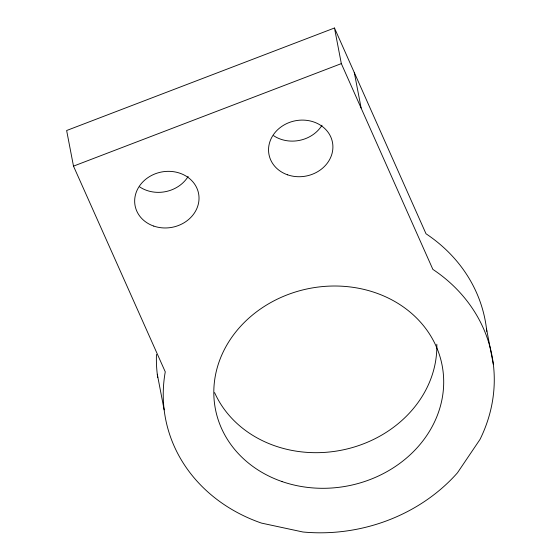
<?xml version="1.0" encoding="UTF-8"?>
<svg xmlns="http://www.w3.org/2000/svg" width="560" height="560" viewBox="0 0 560 560"><rect width="100%" height="100%" fill="white"/><g stroke="black" fill="none" stroke-linecap="round" stroke-linejoin="round"><path stroke-width="0.84" d="M334.474 28L66.64 130.515L73.493 166.131L165.263 371.84A166.236 144.83 -10.9 0 0 261.492 523.103L302.932 532A166.236 144.83 -10.9 0 0 457.436 472.843L479.997 439.439A166.236 144.83 -10.9 0 0 432.866 269.381L341.334 63.616L334.474 28L426.006 233.765A166.236 144.83 -10.9 0 1 486.787 331.394M73.493 166.131L341.334 63.616M486.507 328.846L493.36 364.462M354.263 72.366L361.123 107.982M157.29 374.234L164.15 409.85M157.745 377.629A166.236 144.83 -10.9 0 1 156.457 354.396M322.021 125.223A32.326 28.161 -10.9 0 1 273.616 135.695M188.146 176.463A32.326 28.161 -10.9 0 1 139.741 186.942M436.814 344.246A115.444 100.576 -10.9 0 1 344.05 449.659A115.444 100.576 -10.9 0 1 214.606 392.623M153.762 226.086A32.326 28.161 -10.9 0 0 198.849 195.237A32.326 28.161 -10.9 0 0 147.917 177.632A32.326 28.161 -10.9 0 0 153.762 226.086M282.044 481.565A115.444 100.576 -10.9 0 0 443.065 371.399A115.444 100.576 -10.9 0 0 261.156 308.511A115.444 100.576 -10.9 0 0 282.044 481.565M287.644 174.846A32.326 28.161 -10.9 0 0 332.731 144.004A32.326 28.161 -10.9 0 0 281.799 126.392A32.326 28.161 -10.9 0 0 287.644 174.846"/></g></svg>
